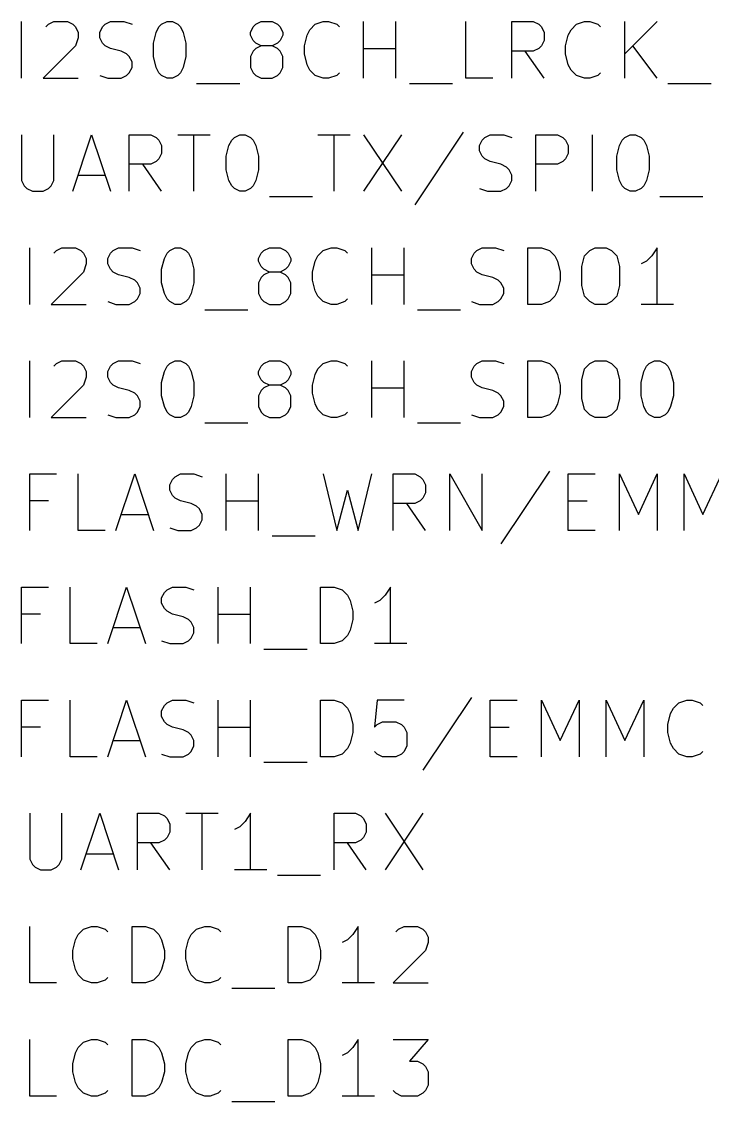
# Model space of a CAD drawing. Header units: millimetres. Extents: x 3 to 237, y -203 to -4.
# Drawn here: x 56.81 to 72.32, y -127.71 to -103.46 of the extents above; entities that cross this region are included whole.
import ezdxf

# ---------------------------------------------------------------- set-up
doc = ezdxf.new("R2010")
doc.units = ezdxf.units.MM
doc.layers.add('GREENSIXTYFIVE', color=129, linetype='CONTINUOUS')

msp = doc.modelspace()

# ---------------------------------------------------------------- linework, layer by layer
at = {"layer": 'GREENSIXTYFIVE', "linetype": 'CONTINUOUS'}
for p, q in [((56.8113, -104.7275), (56.8113, -103.4575)), ((57.3557, -103.5785), (57.4161, -103.518)), ((57.4161, -103.518), (57.5371, -103.4575)), ((57.5371, -103.4575), (57.8395, -103.4575)), ((57.8395, -103.4575), (57.9604, -103.518)), ((57.9604, -103.518), (58.0209, -103.5785)), ((58.6256, -103.5785), (58.6861, -103.518)), ((58.6861, -103.518), (58.8071, -103.4575)), ((58.8071, -103.4575), (59.1094, -103.4575)), ((59.1094, -103.4575), (59.2909, -103.518)), ((59.8956, -103.5785), (59.9561, -103.518)), ((59.9561, -103.518), (60.077, -103.4575)), ((60.077, -103.4575), (60.198, -103.4575)), ((60.198, -103.4575), (60.3189, -103.518)), ((60.3189, -103.518), (60.3794, -103.5785)), ((62.0122, -103.5785), (62.0727, -103.518)), ((62.0727, -103.518), (62.1937, -103.4575)), ((62.1937, -103.4575), (62.4356, -103.4575)), ((62.4356, -103.4575), (62.5565, -103.518)), ((62.5565, -103.518), (62.617, -103.5785)), ((63.2822, -103.639), (63.4032, -103.518)), ((63.4032, -103.518), (63.5846, -103.4575)), ((63.5846, -103.4575), (63.7055, -103.4575)), ((63.7055, -103.4575), (63.887, -103.518)), ((63.887, -103.518), (63.9474, -103.5785)), ((64.4917, -104.7275), (64.4917, -103.4575)), ((65.2174, -104.7275), (65.2174, -103.4575)), ((66.7898, -104.7275), (66.7898, -103.4575)), ((67.8179, -104.7275), (67.8179, -103.4575)), ((67.8179, -103.4575), (68.3017, -103.4575)), ((68.3017, -103.4575), (68.4227, -103.518)), ((68.4227, -103.518), (68.4832, -103.5785)), ((69.1484, -103.639), (69.2694, -103.518)), ((69.2694, -103.518), (69.4508, -103.4575)), ((69.4508, -103.4575), (69.5717, -103.4575)), ((69.5717, -103.4575), (69.7532, -103.518)), ((69.7532, -103.518), (69.8136, -103.5785)), ((70.3579, -104.7275), (70.3579, -103.4575)), ((71.0836, -103.4575), (70.3579, -104.1832)), ((58.0209, -103.5785), (58.0814, -103.6994)), ((58.0814, -103.6994), (58.0814, -103.8204)), ((58.5652, -103.6994), (58.6256, -103.5785)), ((58.5652, -103.8204), (58.5652, -103.6994)), ((59.7747, -103.9413), (59.8351, -103.6994)), ((59.8351, -103.6994), (59.8956, -103.5785)), ((60.3794, -103.5785), (60.4399, -103.6994)), ((60.4399, -103.6994), (60.5004, -103.9413)), ((61.9518, -103.6994), (62.0122, -103.5785)), ((61.9518, -103.7599), (61.9518, -103.6994)), ((62.0122, -103.8809), (61.9518, -103.7599)), ((62.617, -103.5785), (62.6775, -103.6994)), ((62.6775, -103.7599), (62.617, -103.8809)), ((62.6775, -103.6994), (62.6775, -103.7599)), ((63.1613, -104.0018), (63.2217, -103.7599)), ((63.2217, -103.7599), (63.2822, -103.639)), ((68.4832, -103.5785), (68.5436, -103.6994)), ((68.5436, -103.6994), (68.5436, -103.8809)), ((69.0275, -104.0018), (69.0879, -103.7599)), ((69.0879, -103.7599), (69.1484, -103.639)), ((58.0209, -104.0018), (57.2952, -104.7275)), ((58.0814, -103.8204), (58.0209, -104.0018)), ((58.6256, -103.9413), (58.5652, -103.8204)), ((58.6861, -104.0018), (58.6256, -103.9413)), ((58.8071, -104.0623), (58.6861, -104.0018)), ((59.7747, -104.2437), (59.7747, -103.9413)), ((60.5004, -103.9413), (60.5004, -104.2437)), ((62.0727, -103.9413), (62.0122, -103.8809)), ((62.1937, -104.0018), (62.0727, -103.9413)), ((62.1937, -104.0018), (62.0727, -104.0623)), ((62.4356, -104.0018), (62.1937, -104.0018)), ((62.5565, -103.9413), (62.4356, -104.0018)), ((62.5565, -104.0623), (62.4356, -104.0018)), ((62.617, -103.8809), (62.5565, -103.9413)), ((63.1613, -104.1832), (63.1613, -104.0018)), ((68.4832, -104.0018), (68.4227, -104.0623)), ((68.5436, -103.8809), (68.4832, -104.0018)), ((69.0275, -104.1832), (69.0275, -104.0018)), ((71.0836, -104.7275), (70.5394, -104.0018)), ((59.049, -104.1228), (58.8071, -104.0623)), ((59.1699, -104.1832), (59.049, -104.1228)), ((59.2304, -104.2437), (59.1699, -104.1832)), ((59.2909, -104.3647), (59.2304, -104.2437)), ((59.8351, -104.4856), (59.7747, -104.2437)), ((60.5004, -104.2437), (60.4399, -104.4856)), ((62.0122, -104.1228), (61.9518, -104.2437)), ((61.9518, -104.2437), (61.9518, -104.4856)), ((62.0727, -104.0623), (62.0122, -104.1228)), ((62.617, -104.1228), (62.5565, -104.0623)), ((62.6775, -104.2437), (62.617, -104.1228)), ((62.6775, -104.4856), (62.6775, -104.2437)), ((63.2217, -104.4251), (63.1613, -104.1832)), ((64.4917, -104.0623), (65.2174, -104.0623)), ((68.3017, -104.1228), (67.8179, -104.1228)), ((68.5436, -104.7275), (68.1203, -104.1228)), ((68.4227, -104.0623), (68.3017, -104.1228)), ((69.0879, -104.4251), (69.0275, -104.1832)), ((59.2304, -104.6066), (59.2909, -104.4856)), ((59.2909, -104.4856), (59.2909, -104.3647)), ((59.8956, -104.6066), (59.8351, -104.4856)), ((60.4399, -104.4856), (60.3794, -104.6066)), ((61.9518, -104.4856), (62.0122, -104.6066)), ((62.617, -104.6066), (62.6775, -104.4856)), ((63.2822, -104.5461), (63.2217, -104.4251)), ((69.1484, -104.5461), (69.0879, -104.4251)), ((57.2952, -104.7275), (58.0814, -104.7275)), ((58.5652, -104.6671), (58.7466, -104.7275)), ((58.7466, -104.7275), (59.049, -104.7275)), ((59.049, -104.7275), (59.1699, -104.6671)), ((59.1699, -104.6671), (59.2304, -104.6066)), ((59.9561, -104.6671), (59.8956, -104.6066)), ((60.077, -104.7275), (59.9561, -104.6671)), ((60.198, -104.7275), (60.077, -104.7275)), ((60.3189, -104.6671), (60.198, -104.7275)), ((60.3794, -104.6066), (60.3189, -104.6671)), ((62.0122, -104.6066), (62.0727, -104.6671)), ((62.0727, -104.6671), (62.1937, -104.7275)), ((62.1937, -104.7275), (62.4356, -104.7275)), ((62.4356, -104.7275), (62.5565, -104.6671)), ((62.5565, -104.6671), (62.617, -104.6066)), ((63.4032, -104.6671), (63.2822, -104.5461)), ((63.5846, -104.7275), (63.4032, -104.6671)), ((63.7055, -104.7275), (63.5846, -104.7275)), ((63.887, -104.6671), (63.7055, -104.7275)), ((63.9474, -104.6066), (63.887, -104.6671)), ((67.3946, -104.7275), (66.7898, -104.7275)), ((69.2694, -104.6671), (69.1484, -104.5461)), ((69.4508, -104.7275), (69.2694, -104.6671)), ((69.5717, -104.7275), (69.4508, -104.7275)), ((69.7532, -104.6671), (69.5717, -104.7275)), ((69.8136, -104.6066), (69.7532, -104.6671)), ((60.7423, -104.8485), (61.7099, -104.8485)), ((65.5199, -104.8485), (66.4875, -104.8485)), ((71.3256, -104.8485), (72.2932, -104.8485)), ((66.7294, -105.9371), (65.6408, -107.5699)), ((56.8113, -105.9975), (56.8113, -107.0256)), ((57.537, -107.0256), (57.537, -105.9975)), ((57.9604, -107.2675), (58.3837, -105.9975)), ((58.3837, -105.9975), (58.8071, -107.2675)), ((59.2304, -107.2675), (59.2304, -105.9975)), ((59.2304, -105.9975), (59.7142, -105.9975)), ((59.7142, -105.9975), (59.8352, -106.058)), ((59.8352, -106.058), (59.8957, -106.1185)), ((59.8957, -106.1185), (59.9561, -106.2394)), ((60.319, -105.9975), (61.0447, -105.9975)), ((60.6819, -107.2675), (60.6819, -105.9975)), ((61.468, -106.2394), (61.5285, -106.1185)), ((61.5285, -106.1185), (61.589, -106.058)), ((61.589, -106.058), (61.7099, -105.9975)), ((61.7099, -105.9975), (61.8309, -105.9975)), ((61.8309, -105.9975), (61.9518, -106.058)), ((61.9518, -106.058), (62.0123, -106.1185)), ((62.0123, -106.1185), (62.0728, -106.2394)), ((63.4637, -105.9975), (64.1894, -105.9975)), ((63.8266, -107.2675), (63.8266, -105.9975)), ((64.4918, -105.9975), (65.3384, -107.2675)), ((65.3384, -105.9975), (64.4918, -107.2675)), ((67.0923, -106.2394), (67.1527, -106.1185)), ((67.1527, -106.1185), (67.2132, -106.058)), ((67.2132, -106.058), (67.3342, -105.9975)), ((67.3342, -105.9975), (67.6365, -105.9975)), ((67.6365, -105.9975), (67.818, -106.058)), ((68.3622, -107.2675), (68.3622, -105.9975)), ((68.3622, -105.9975), (68.846, -105.9975)), ((68.846, -105.9975), (68.967, -106.058)), ((68.967, -106.058), (69.0275, -106.1185)), ((69.0275, -106.1185), (69.0879, -106.2394)), ((69.6322, -107.2675), (69.6322, -105.9975)), ((70.237, -106.2394), (70.2975, -106.1185)), ((70.2975, -106.1185), (70.358, -106.058)), ((70.358, -106.058), (70.4789, -105.9975)), ((70.4789, -105.9975), (70.5999, -105.9975)), ((70.5999, -105.9975), (70.7208, -106.058)), ((70.7208, -106.058), (70.7813, -106.1185)), ((70.7813, -106.1185), (70.8418, -106.2394)), ((59.9561, -106.4209), (59.8957, -106.5418)), ((59.9561, -106.2394), (59.9561, -106.4209)), ((61.4076, -106.4813), (61.468, -106.2394)), ((62.0728, -106.2394), (62.1333, -106.4813)), ((67.0923, -106.3604), (67.0923, -106.2394)), ((67.1527, -106.4813), (67.0923, -106.3604)), ((69.0879, -106.4209), (69.0275, -106.5418)), ((69.0879, -106.2394), (69.0879, -106.4209)), ((70.1766, -106.4813), (70.237, -106.2394)), ((70.8418, -106.2394), (70.9023, -106.4813)), ((59.7142, -106.6628), (59.2304, -106.6628)), ((59.9561, -107.2675), (59.5328, -106.6628)), ((59.8352, -106.6023), (59.7142, -106.6628)), ((59.8957, -106.5418), (59.8352, -106.6023)), ((61.4076, -106.7837), (61.4076, -106.4813)), ((62.1333, -106.4813), (62.1333, -106.7837)), ((67.2132, -106.5418), (67.1527, -106.4813)), ((67.3342, -106.6023), (67.2132, -106.5418)), ((67.5761, -106.6628), (67.3342, -106.6023)), ((67.697, -106.7232), (67.5761, -106.6628)), ((68.846, -106.6628), (68.3622, -106.6628)), ((68.967, -106.6023), (68.846, -106.6628)), ((69.0275, -106.5418), (68.967, -106.6023)), ((70.1766, -106.7837), (70.1766, -106.4813)), ((70.9023, -106.4813), (70.9023, -106.7837)), ((58.0814, -106.9047), (58.6861, -106.9047)), ((61.468, -107.0256), (61.4076, -106.7837)), ((62.1333, -106.7837), (62.0728, -107.0256)), ((67.7575, -106.7837), (67.697, -106.7232)), ((67.818, -106.9047), (67.7575, -106.7837)), ((67.818, -107.0256), (67.818, -106.9047)), ((70.237, -107.0256), (70.1766, -106.7837)), ((70.9023, -106.7837), (70.8418, -107.0256)), ((56.8113, -107.0256), (56.8718, -107.1466)), ((56.8718, -107.1466), (56.9323, -107.2071)), ((57.4161, -107.2071), (57.4766, -107.1466)), ((57.4766, -107.1466), (57.537, -107.0256)), ((61.5285, -107.1466), (61.468, -107.0256)), ((61.589, -107.2071), (61.5285, -107.1466)), ((62.0123, -107.1466), (61.9518, -107.2071)), ((62.0728, -107.0256), (62.0123, -107.1466)), ((67.697, -107.2071), (67.7575, -107.1466)), ((67.7575, -107.1466), (67.818, -107.0256)), ((70.2975, -107.1466), (70.237, -107.0256)), ((70.358, -107.2071), (70.2975, -107.1466)), ((70.7813, -107.1466), (70.7208, -107.2071)), ((70.8418, -107.0256), (70.7813, -107.1466)), ((56.9323, -107.2071), (57.0532, -107.2675)), ((57.0532, -107.2675), (57.2951, -107.2675)), ((57.2951, -107.2675), (57.4161, -107.2071)), ((61.7099, -107.2675), (61.589, -107.2071)), ((61.8309, -107.2675), (61.7099, -107.2675)), ((61.9518, -107.2071), (61.8309, -107.2675)), ((62.3752, -107.3885), (63.3428, -107.3885)), ((67.0923, -107.2071), (67.2737, -107.2675)), ((67.2737, -107.2675), (67.5761, -107.2675)), ((67.5761, -107.2675), (67.697, -107.2071)), ((70.4789, -107.2675), (70.358, -107.2071)), ((70.5999, -107.2675), (70.4789, -107.2675)), ((70.7208, -107.2071), (70.5999, -107.2675)), ((71.1442, -107.3885), (72.1118, -107.3885)), ((56.9927, -109.8075), (56.9927, -108.5375)), ((57.5371, -108.6585), (57.5975, -108.598)), ((57.5975, -108.598), (57.7185, -108.5375)), ((57.7185, -108.5375), (58.0209, -108.5375)), ((58.0209, -108.5375), (58.1418, -108.598)), ((58.1418, -108.598), (58.2023, -108.6585)), ((58.807, -108.6585), (58.8675, -108.598)), ((58.8675, -108.598), (58.9885, -108.5375)), ((58.9885, -108.5375), (59.2908, -108.5375)), ((59.2908, -108.5375), (59.4723, -108.598)), ((60.077, -108.6585), (60.1375, -108.598)), ((60.1375, -108.598), (60.2584, -108.5375)), ((60.2584, -108.5375), (60.3794, -108.5375)), ((60.3794, -108.5375), (60.5003, -108.598)), ((60.5003, -108.598), (60.5608, -108.6585)), ((62.1936, -108.6585), (62.2541, -108.598)), ((62.2541, -108.598), (62.3751, -108.5375)), ((62.3751, -108.5375), (62.617, -108.5375)), ((62.617, -108.5375), (62.7379, -108.598)), ((62.7379, -108.598), (62.7984, -108.6585)), ((63.4636, -108.719), (63.5846, -108.598)), ((63.5846, -108.598), (63.766, -108.5375)), ((63.766, -108.5375), (63.8869, -108.5375)), ((63.8869, -108.5375), (64.0684, -108.598)), ((64.0684, -108.598), (64.1288, -108.6585)), ((64.6731, -109.8075), (64.6731, -108.5375)), ((65.3988, -109.8075), (65.3988, -108.5375)), ((66.9712, -108.6585), (67.0317, -108.598)), ((67.0317, -108.598), (67.1527, -108.5375)), ((67.1527, -108.5375), (67.455, -108.5375)), ((67.455, -108.5375), (67.6365, -108.598)), ((68.1807, -109.8075), (68.1807, -108.5375)), ((68.1807, -108.5375), (68.4831, -108.5375)), ((68.4831, -108.5375), (68.6645, -108.598)), ((68.6645, -108.598), (68.7855, -108.719)), ((69.4507, -108.719), (69.5717, -108.598)), ((69.5717, -108.598), (69.6926, -108.5375)), ((69.6926, -108.5375), (69.9345, -108.5375)), ((69.9345, -108.5375), (70.0555, -108.598)), ((70.0555, -108.598), (70.1764, -108.719)), ((71.0836, -108.5375), (70.9627, -108.719)), ((71.0836, -109.8075), (71.0836, -108.5375)), ((58.2023, -108.6585), (58.2628, -108.7794)), ((58.2628, -108.7794), (58.2628, -108.9004)), ((58.7466, -108.7794), (58.807, -108.6585)), ((58.7466, -108.9004), (58.7466, -108.7794)), ((59.9561, -109.0213), (60.0165, -108.7794)), ((60.0165, -108.7794), (60.077, -108.6585)), ((60.5608, -108.6585), (60.6213, -108.7794)), ((60.6213, -108.7794), (60.6818, -109.0213)), ((62.1332, -108.7794), (62.1936, -108.6585)), ((62.1332, -108.8399), (62.1332, -108.7794)), ((62.1936, -108.9609), (62.1332, -108.8399)), ((62.7984, -108.6585), (62.8589, -108.7794)), ((62.8589, -108.8399), (62.7984, -108.9609)), ((62.8589, -108.7794), (62.8589, -108.8399)), ((63.3427, -109.0818), (63.4031, -108.8399)), ((63.4031, -108.8399), (63.4636, -108.719)), ((66.9108, -108.7794), (66.9712, -108.6585)), ((66.9108, -108.9004), (66.9108, -108.7794)), ((68.7855, -108.719), (68.846, -108.8399)), ((68.846, -108.8399), (68.9064, -109.0818)), ((69.3903, -108.9609), (69.4507, -108.719)), ((70.1764, -108.719), (70.2369, -108.9609)), ((70.8417, -108.8399), (70.7208, -108.9004)), ((70.9627, -108.719), (70.8417, -108.8399)), ((58.2023, -109.0818), (57.4766, -109.8075)), ((58.2628, -108.9004), (58.2023, -109.0818)), ((58.807, -109.0213), (58.7466, -108.9004)), ((58.8675, -109.0818), (58.807, -109.0213)), ((58.9885, -109.1423), (58.8675, -109.0818)), ((59.9561, -109.3237), (59.9561, -109.0213)), ((60.6818, -109.0213), (60.6818, -109.3237)), ((62.2541, -109.0213), (62.1936, -108.9609)), ((62.3751, -109.0818), (62.2541, -109.0213)), ((62.3751, -109.0818), (62.2541, -109.1423)), ((62.617, -109.0818), (62.3751, -109.0818)), ((62.7379, -109.0213), (62.617, -109.0818)), ((62.7379, -109.1423), (62.617, -109.0818)), ((62.7984, -108.9609), (62.7379, -109.0213)), ((63.3427, -109.2632), (63.3427, -109.0818)), ((66.9712, -109.0213), (66.9108, -108.9004)), ((67.0317, -109.0818), (66.9712, -109.0213)), ((67.1527, -109.1423), (67.0317, -109.0818)), ((68.9064, -109.0818), (68.9064, -109.2632)), ((69.3903, -109.3842), (69.3903, -108.9609)), ((70.2369, -108.9609), (70.2369, -109.3842)), ((59.2304, -109.2028), (58.9885, -109.1423)), ((59.3513, -109.2632), (59.2304, -109.2028)), ((59.4118, -109.3237), (59.3513, -109.2632)), ((59.4723, -109.4447), (59.4118, -109.3237)), ((60.0165, -109.5656), (59.9561, -109.3237)), ((60.6818, -109.3237), (60.6213, -109.5656)), ((62.1936, -109.2028), (62.1332, -109.3237)), ((62.1332, -109.3237), (62.1332, -109.5656)), ((62.2541, -109.1423), (62.1936, -109.2028)), ((62.7984, -109.2028), (62.7379, -109.1423)), ((62.8589, -109.3237), (62.7984, -109.2028)), ((62.8589, -109.5656), (62.8589, -109.3237)), ((63.4031, -109.5051), (63.3427, -109.2632)), ((64.6731, -109.1423), (65.3988, -109.1423)), ((67.3946, -109.2028), (67.1527, -109.1423)), ((67.5155, -109.2632), (67.3946, -109.2028)), ((67.576, -109.3237), (67.5155, -109.2632)), ((67.6365, -109.4447), (67.576, -109.3237)), ((68.9064, -109.2632), (68.846, -109.5051)), ((59.4118, -109.6866), (59.4723, -109.5656)), ((59.4723, -109.5656), (59.4723, -109.4447)), ((60.077, -109.6866), (60.0165, -109.5656)), ((60.6213, -109.5656), (60.5608, -109.6866)), ((62.1332, -109.5656), (62.1936, -109.6866)), ((62.7984, -109.6866), (62.8589, -109.5656)), ((63.4636, -109.6261), (63.4031, -109.5051)), ((67.576, -109.6866), (67.6365, -109.5656)), ((67.6365, -109.5656), (67.6365, -109.4447)), ((68.846, -109.5051), (68.7855, -109.6261)), ((69.4507, -109.6261), (69.3903, -109.3842)), ((70.2369, -109.3842), (70.1764, -109.6261)), ((57.4766, -109.8075), (58.2628, -109.8075)), ((58.7466, -109.7471), (58.928, -109.8075)), ((58.928, -109.8075), (59.2304, -109.8075)), ((59.2304, -109.8075), (59.3513, -109.7471)), ((59.3513, -109.7471), (59.4118, -109.6866)), ((60.1375, -109.7471), (60.077, -109.6866)), ((60.2584, -109.8075), (60.1375, -109.7471)), ((60.3794, -109.8075), (60.2584, -109.8075)), ((60.5003, -109.7471), (60.3794, -109.8075)), ((60.5608, -109.6866), (60.5003, -109.7471)), ((62.1936, -109.6866), (62.2541, -109.7471)), ((62.2541, -109.7471), (62.3751, -109.8075)), ((62.3751, -109.8075), (62.617, -109.8075)), ((62.617, -109.8075), (62.7379, -109.7471)), ((62.7379, -109.7471), (62.7984, -109.6866)), ((63.5846, -109.7471), (63.4636, -109.6261)), ((63.766, -109.8075), (63.5846, -109.7471)), ((63.8869, -109.8075), (63.766, -109.8075)), ((64.0684, -109.7471), (63.8869, -109.8075)), ((64.1288, -109.6866), (64.0684, -109.7471)), ((66.9108, -109.7471), (67.0922, -109.8075)), ((67.0922, -109.8075), (67.3946, -109.8075)), ((67.3946, -109.8075), (67.5155, -109.7471)), ((67.5155, -109.7471), (67.576, -109.6866)), ((68.4831, -109.8075), (68.1807, -109.8075)), ((68.6645, -109.7471), (68.4831, -109.8075)), ((68.7855, -109.6261), (68.6645, -109.7471)), ((69.5717, -109.7471), (69.4507, -109.6261)), ((69.6926, -109.8075), (69.5717, -109.7471)), ((69.9345, -109.8075), (69.6926, -109.8075)), ((70.0555, -109.7471), (69.9345, -109.8075)), ((70.1764, -109.6261), (70.0555, -109.7471)), ((71.4465, -109.8075), (70.7208, -109.8075)), ((60.9237, -109.9285), (61.8913, -109.9285)), ((65.7013, -109.9285), (66.6689, -109.9285)), ((56.9927, -112.3475), (56.9927, -111.0775)), ((57.5371, -111.1985), (57.5975, -111.138)), ((57.5975, -111.138), (57.7185, -111.0775)), ((57.7185, -111.0775), (58.0209, -111.0775)), ((58.0209, -111.0775), (58.1418, -111.138)), ((58.1418, -111.138), (58.2023, -111.1985)), ((58.2023, -111.1985), (58.2628, -111.3194)), ((58.7466, -111.3194), (58.807, -111.1985)), ((58.807, -111.1985), (58.8675, -111.138)), ((58.8675, -111.138), (58.9885, -111.0775)), ((58.9885, -111.0775), (59.2908, -111.0775)), ((59.2908, -111.0775), (59.4723, -111.138)), ((60.0165, -111.3194), (60.077, -111.1985)), ((60.077, -111.1985), (60.1375, -111.138)), ((60.1375, -111.138), (60.2584, -111.0775)), ((60.2584, -111.0775), (60.3794, -111.0775)), ((60.3794, -111.0775), (60.5003, -111.138)), ((60.5003, -111.138), (60.5608, -111.1985)), ((60.5608, -111.1985), (60.6213, -111.3194)), ((62.1332, -111.3194), (62.1936, -111.1985)), ((62.1936, -111.1985), (62.2541, -111.138)), ((62.2541, -111.138), (62.3751, -111.0775)), ((62.3751, -111.0775), (62.617, -111.0775)), ((62.617, -111.0775), (62.7379, -111.138)), ((62.7379, -111.138), (62.7984, -111.1985)), ((62.7984, -111.1985), (62.8589, -111.3194)), ((63.4031, -111.3799), (63.4636, -111.259)), ((63.4636, -111.259), (63.5846, -111.138)), ((63.5846, -111.138), (63.766, -111.0775)), ((63.766, -111.0775), (63.8869, -111.0775)), ((63.8869, -111.0775), (64.0684, -111.138)), ((64.0684, -111.138), (64.1288, -111.1985)), ((64.6731, -112.3475), (64.6731, -111.0775)), ((65.3988, -112.3475), (65.3988, -111.0775)), ((66.9108, -111.3194), (66.9712, -111.1985)), ((66.9712, -111.1985), (67.0317, -111.138)), ((67.0317, -111.138), (67.1527, -111.0775)), ((67.1527, -111.0775), (67.455, -111.0775)), ((67.455, -111.0775), (67.6365, -111.138)), ((68.1807, -112.3475), (68.1807, -111.0775)), ((68.1807, -111.0775), (68.4831, -111.0775)), ((68.4831, -111.0775), (68.6645, -111.138)), ((68.6645, -111.138), (68.7855, -111.259)), ((68.7855, -111.259), (68.846, -111.3799)), ((69.3903, -111.5009), (69.4507, -111.259)), ((69.4507, -111.259), (69.5717, -111.138)), ((69.5717, -111.138), (69.6926, -111.0775)), ((69.6926, -111.0775), (69.9345, -111.0775)), ((69.9345, -111.0775), (70.0555, -111.138)), ((70.0555, -111.138), (70.1764, -111.259)), ((70.1764, -111.259), (70.2369, -111.5009)), ((70.7812, -111.3194), (70.8417, -111.1985)), ((70.8417, -111.1985), (70.9022, -111.138)), ((70.9022, -111.138), (71.0231, -111.0775)), ((71.0231, -111.0775), (71.1441, -111.0775)), ((71.1441, -111.0775), (71.265, -111.138)), ((71.265, -111.138), (71.3255, -111.1985)), ((71.3255, -111.1985), (71.386, -111.3194)), ((58.2628, -111.4404), (58.2023, -111.6218)), ((58.2628, -111.3194), (58.2628, -111.4404)), ((58.7466, -111.4404), (58.7466, -111.3194)), ((58.807, -111.5613), (58.7466, -111.4404)), ((59.9561, -111.5613), (60.0165, -111.3194)), ((60.6213, -111.3194), (60.6818, -111.5613)), ((62.1332, -111.3799), (62.1332, -111.3194)), ((62.1936, -111.5009), (62.1332, -111.3799)), ((62.2541, -111.5613), (62.1936, -111.5009)), ((62.7984, -111.5009), (62.7379, -111.5613)), ((62.8589, -111.3799), (62.7984, -111.5009)), ((62.8589, -111.3194), (62.8589, -111.3799)), ((63.3427, -111.6218), (63.4031, -111.3799)), ((66.9108, -111.4404), (66.9108, -111.3194)), ((66.9712, -111.5613), (66.9108, -111.4404)), ((68.846, -111.3799), (68.9064, -111.6218)), ((69.3903, -111.9242), (69.3903, -111.5009)), ((70.2369, -111.5009), (70.2369, -111.9242)), ((70.7208, -111.5613), (70.7812, -111.3194)), ((71.386, -111.3194), (71.4465, -111.5613)), ((58.2023, -111.6218), (57.4766, -112.3475)), ((58.8675, -111.6218), (58.807, -111.5613)), ((58.9885, -111.6823), (58.8675, -111.6218)), ((59.2304, -111.7428), (58.9885, -111.6823)), ((59.3513, -111.8032), (59.2304, -111.7428)), ((59.9561, -111.8637), (59.9561, -111.5613)), ((60.6818, -111.5613), (60.6818, -111.8637)), ((62.1936, -111.7428), (62.1332, -111.8637)), ((62.2541, -111.6823), (62.1936, -111.7428)), ((62.3751, -111.6218), (62.2541, -111.5613)), ((62.3751, -111.6218), (62.2541, -111.6823)), ((62.617, -111.6218), (62.3751, -111.6218)), ((62.7379, -111.5613), (62.617, -111.6218)), ((62.7379, -111.6823), (62.617, -111.6218)), ((62.7984, -111.7428), (62.7379, -111.6823)), ((62.8589, -111.8637), (62.7984, -111.7428)), ((63.3427, -111.8032), (63.3427, -111.6218)), ((64.6731, -111.6823), (65.3988, -111.6823)), ((67.0317, -111.6218), (66.9712, -111.5613)), ((67.1527, -111.6823), (67.0317, -111.6218)), ((67.3946, -111.7428), (67.1527, -111.6823)), ((67.5155, -111.8032), (67.3946, -111.7428)), ((68.9064, -111.6218), (68.9064, -111.8032)), ((70.7208, -111.8637), (70.7208, -111.5613)), ((71.4465, -111.5613), (71.4465, -111.8637)), ((59.4118, -111.8637), (59.3513, -111.8032)), ((59.4723, -111.9847), (59.4118, -111.8637)), ((59.4723, -112.1056), (59.4723, -111.9847)), ((60.0165, -112.1056), (59.9561, -111.8637)), ((60.6818, -111.8637), (60.6213, -112.1056)), ((62.1332, -111.8637), (62.1332, -112.1056)), ((62.8589, -112.1056), (62.8589, -111.8637)), ((63.4031, -112.0451), (63.3427, -111.8032)), ((67.576, -111.8637), (67.5155, -111.8032)), ((67.6365, -111.9847), (67.576, -111.8637)), ((67.6365, -112.1056), (67.6365, -111.9847)), ((68.9064, -111.8032), (68.846, -112.0451)), ((69.4507, -112.1661), (69.3903, -111.9242)), ((70.2369, -111.9242), (70.1764, -112.1661)), ((70.7812, -112.1056), (70.7208, -111.8637)), ((71.4465, -111.8637), (71.386, -112.1056)), ((59.3513, -112.2871), (59.4118, -112.2266)), ((59.4118, -112.2266), (59.4723, -112.1056)), ((60.077, -112.2266), (60.0165, -112.1056)), ((60.1375, -112.2871), (60.077, -112.2266)), ((60.5608, -112.2266), (60.5003, -112.2871)), ((60.6213, -112.1056), (60.5608, -112.2266)), ((62.1332, -112.1056), (62.1936, -112.2266)), ((62.1936, -112.2266), (62.2541, -112.2871)), ((62.7379, -112.2871), (62.7984, -112.2266)), ((62.7984, -112.2266), (62.8589, -112.1056)), ((63.4636, -112.1661), (63.4031, -112.0451)), ((63.5846, -112.2871), (63.4636, -112.1661)), ((64.1288, -112.2266), (64.0684, -112.2871)), ((67.5155, -112.2871), (67.576, -112.2266)), ((67.576, -112.2266), (67.6365, -112.1056)), ((68.7855, -112.1661), (68.6645, -112.2871)), ((68.846, -112.0451), (68.7855, -112.1661)), ((69.5717, -112.2871), (69.4507, -112.1661)), ((70.1764, -112.1661), (70.0555, -112.2871)), ((70.8417, -112.2266), (70.7812, -112.1056)), ((70.9022, -112.2871), (70.8417, -112.2266)), ((71.3255, -112.2266), (71.265, -112.2871)), ((71.386, -112.1056), (71.3255, -112.2266)), ((57.4766, -112.3475), (58.2628, -112.3475)), ((58.7466, -112.2871), (58.928, -112.3475)), ((58.928, -112.3475), (59.2304, -112.3475)), ((59.2304, -112.3475), (59.3513, -112.2871)), ((60.2584, -112.3475), (60.1375, -112.2871)), ((60.3794, -112.3475), (60.2584, -112.3475)), ((60.5003, -112.2871), (60.3794, -112.3475)), ((60.9237, -112.4685), (61.8913, -112.4685)), ((62.2541, -112.2871), (62.3751, -112.3475)), ((62.3751, -112.3475), (62.617, -112.3475)), ((62.617, -112.3475), (62.7379, -112.2871)), ((63.766, -112.3475), (63.5846, -112.2871)), ((63.8869, -112.3475), (63.766, -112.3475)), ((64.0684, -112.2871), (63.8869, -112.3475)), ((65.7013, -112.4685), (66.6689, -112.4685)), ((66.9108, -112.2871), (67.0922, -112.3475)), ((67.0922, -112.3475), (67.3946, -112.3475)), ((67.3946, -112.3475), (67.5155, -112.2871)), ((68.4831, -112.3475), (68.1807, -112.3475)), ((68.6645, -112.2871), (68.4831, -112.3475)), ((69.6926, -112.3475), (69.5717, -112.2871)), ((69.9345, -112.3475), (69.6926, -112.3475)), ((70.0555, -112.2871), (69.9345, -112.3475)), ((71.0231, -112.3475), (70.9022, -112.2871)), ((71.1441, -112.3475), (71.0231, -112.3475)), ((71.265, -112.2871), (71.1441, -112.3475)), ((56.9927, -114.8875), (56.9927, -113.6175)), ((56.9927, -113.6175), (57.5975, -113.6175)), ((58.0813, -114.8875), (58.0813, -113.6175)), ((58.928, -114.8875), (59.3513, -113.6175)), ((59.3513, -113.6175), (59.7747, -114.8875)), ((60.198, -113.7385), (60.2585, -113.678)), ((60.2585, -113.678), (60.3795, -113.6175)), ((60.3795, -113.6175), (60.6818, -113.6175)), ((60.6818, -113.6175), (60.8633, -113.678)), ((61.4075, -114.8875), (61.4075, -113.6175)), ((62.1332, -114.8875), (62.1332, -113.6175)), ((63.5847, -113.6175), (63.8871, -114.8875)), ((64.3709, -114.8875), (64.6733, -113.6175)), ((65.157, -114.8875), (65.157, -113.6175)), ((65.157, -113.6175), (65.6408, -113.6175)), ((65.6408, -113.6175), (65.7618, -113.678)), ((65.7618, -113.678), (65.8223, -113.7385)), ((66.427, -114.8875), (66.427, -113.6175)), ((66.427, -113.6175), (67.1527, -114.8875)), ((67.1527, -114.8875), (67.1527, -113.6175)), ((68.6647, -113.5571), (67.5761, -115.1899)), ((69.088, -114.8875), (69.088, -113.6175)), ((69.088, -113.6175), (69.6928, -113.6175)), ((70.237, -114.8875), (70.237, -113.6175)), ((70.237, -113.6175), (70.6604, -114.5247)), ((70.6604, -114.5247), (71.0837, -113.6175)), ((71.0837, -113.6175), (71.0837, -114.8875)), ((71.6884, -114.8875), (71.6884, -113.6175)), ((71.6884, -113.6175), (72.1118, -114.5247)), ((72.1118, -114.5247), (72.5351, -113.6175)), ((60.1376, -113.8594), (60.198, -113.7385)), ((60.1376, -113.9804), (60.1376, -113.8594)), ((65.8223, -113.7385), (65.8827, -113.8594)), ((65.8827, -113.8594), (65.8827, -114.0409)), ((60.198, -114.1013), (60.1376, -113.9804)), ((60.2585, -114.1618), (60.198, -114.1013)), ((60.3795, -114.2223), (60.2585, -114.1618)), ((63.8871, -114.8875), (64.129, -113.9804)), ((64.129, -113.9804), (64.3709, -114.8875)), ((65.8223, -114.1618), (65.7618, -114.2223)), ((65.8827, -114.0409), (65.8223, -114.1618)), ((57.4161, -114.2223), (56.9927, -114.2223)), ((60.6214, -114.2828), (60.3795, -114.2223)), ((60.7423, -114.3432), (60.6214, -114.2828)), ((60.8028, -114.4037), (60.7423, -114.3432)), ((60.8633, -114.5247), (60.8028, -114.4037)), ((61.4075, -114.2223), (62.1332, -114.2223)), ((65.6408, -114.2828), (65.157, -114.2828)), ((65.8827, -114.8875), (65.4594, -114.2828)), ((65.7618, -114.2223), (65.6408, -114.2828)), ((69.088, -114.2223), (69.5114, -114.2223)), ((59.049, -114.5247), (59.6537, -114.5247)), ((60.8028, -114.7666), (60.8633, -114.6456)), ((60.8633, -114.6456), (60.8633, -114.5247)), ((58.6861, -114.8875), (58.0813, -114.8875)), ((60.1376, -114.8271), (60.319, -114.8875)), ((60.319, -114.8875), (60.6214, -114.8875)), ((60.6214, -114.8875), (60.7423, -114.8271)), ((60.7423, -114.8271), (60.8028, -114.7666)), ((69.6928, -114.8875), (69.088, -114.8875)), ((62.4357, -115.0085), (63.4033, -115.0085)), ((56.8113, -117.4275), (56.8113, -116.1575)), ((56.8113, -116.1575), (57.4161, -116.1575)), ((57.8999, -117.4275), (57.8999, -116.1575)), ((58.7466, -117.4275), (59.1699, -116.1575)), ((59.1699, -116.1575), (59.5933, -117.4275)), ((60.0771, -116.218), (60.1981, -116.1575)), ((60.1981, -116.1575), (60.5004, -116.1575)), ((60.5004, -116.1575), (60.6819, -116.218)), ((61.2261, -117.4275), (61.2261, -116.1575)), ((61.9518, -117.4275), (61.9518, -116.1575)), ((63.5242, -117.4275), (63.5242, -116.1575)), ((63.5242, -116.1575), (63.8266, -116.1575)), ((63.8266, -116.1575), (64.008, -116.218)), ((65.0966, -116.1575), (64.9757, -116.339)), ((65.0966, -117.4275), (65.0966, -116.1575)), ((59.9562, -116.3994), (60.0166, -116.2785)), ((59.9562, -116.5204), (59.9562, -116.3994)), ((60.0166, -116.2785), (60.0771, -116.218)), ((64.008, -116.218), (64.129, -116.339)), ((64.129, -116.339), (64.1895, -116.4599)), ((64.9757, -116.339), (64.8547, -116.4599)), ((60.0166, -116.6413), (59.9562, -116.5204)), ((60.0771, -116.7018), (60.0166, -116.6413)), ((64.1895, -116.4599), (64.2499, -116.7018)), ((64.8547, -116.4599), (64.7338, -116.5204)), ((57.2347, -116.7623), (56.8113, -116.7623)), ((60.1981, -116.7623), (60.0771, -116.7018)), ((60.44, -116.8228), (60.1981, -116.7623)), ((60.5609, -116.8832), (60.44, -116.8228)), ((60.6214, -116.9437), (60.5609, -116.8832)), ((61.2261, -116.7623), (61.9518, -116.7623)), ((64.2499, -116.8832), (64.1895, -117.1251)), ((64.2499, -116.7018), (64.2499, -116.8832)), ((58.8676, -117.0647), (59.4723, -117.0647)), ((60.6819, -117.0647), (60.6214, -116.9437)), ((60.6819, -117.1856), (60.6819, -117.0647)), ((64.1895, -117.1251), (64.129, -117.2461)), ((59.9562, -117.3671), (60.1376, -117.4275)), ((60.44, -117.4275), (60.5609, -117.3671)), ((60.5609, -117.3671), (60.6214, -117.3066)), ((60.6214, -117.3066), (60.6819, -117.1856)), ((64.008, -117.3671), (63.8266, -117.4275)), ((64.129, -117.2461), (64.008, -117.3671)), ((58.5047, -117.4275), (57.8999, -117.4275)), ((60.1376, -117.4275), (60.44, -117.4275)), ((62.2543, -117.5485), (63.2219, -117.5485)), ((63.8266, -117.4275), (63.5242, -117.4275)), ((65.4595, -117.4275), (64.7338, -117.4275)), ((56.8113, -119.9675), (56.8113, -118.6975)), ((56.8113, -118.6975), (57.4161, -118.6975)), ((57.8999, -119.9675), (57.8999, -118.6975)), ((58.7466, -119.9675), (59.1699, -118.6975)), ((59.1699, -118.6975), (59.5933, -119.9675)), ((59.9562, -118.9394), (60.0166, -118.8185)), ((60.0166, -118.8185), (60.0771, -118.758)), ((60.0771, -118.758), (60.1981, -118.6975)), ((60.1981, -118.6975), (60.5004, -118.6975)), ((60.5004, -118.6975), (60.6819, -118.758)), ((61.2261, -119.9675), (61.2261, -118.6975)), ((61.9518, -119.9675), (61.9518, -118.6975)), ((63.5242, -119.9675), (63.5242, -118.6975)), ((63.5242, -118.6975), (63.8266, -118.6975)), ((63.8266, -118.6975), (64.008, -118.758)), ((64.008, -118.758), (64.129, -118.879)), ((64.7942, -118.6975), (64.7338, -119.3023)), ((65.399, -118.6975), (64.7942, -118.6975)), ((66.9109, -118.6371), (65.8223, -120.2699)), ((67.3342, -119.9675), (67.3342, -118.6975)), ((67.3342, -118.6975), (67.939, -118.6975)), ((68.4832, -119.9675), (68.4832, -118.6975)), ((68.4832, -118.6975), (68.9066, -119.6047)), ((68.9066, -119.6047), (69.3299, -118.6975)), ((69.3299, -118.6975), (69.3299, -119.9675)), ((69.9346, -119.9675), (69.9346, -118.6975)), ((69.9346, -118.6975), (70.358, -119.6047)), ((70.358, -119.6047), (70.7813, -118.6975)), ((70.7813, -118.6975), (70.7813, -119.9675)), ((71.4465, -118.879), (71.5675, -118.758)), ((71.5675, -118.758), (71.7489, -118.6975)), ((71.7489, -118.6975), (71.8698, -118.6975)), ((71.8698, -118.6975), (72.0513, -118.758)), ((72.0513, -118.758), (72.1117, -118.8185)), ((59.9562, -119.0604), (59.9562, -118.9394)), ((60.0166, -119.1813), (59.9562, -119.0604)), ((64.129, -118.879), (64.1895, -118.9999)), ((64.1895, -118.9999), (64.2499, -119.2418)), ((71.3256, -119.2418), (71.386, -118.9999)), ((71.386, -118.9999), (71.4465, -118.879)), ((57.2347, -119.3023), (56.8113, -119.3023)), ((60.0771, -119.2418), (60.0166, -119.1813)), ((60.1981, -119.3023), (60.0771, -119.2418)), ((60.44, -119.3628), (60.1981, -119.3023)), ((61.2261, -119.3023), (61.9518, -119.3023)), ((64.2499, -119.2418), (64.2499, -119.4232)), ((64.7338, -119.3023), (64.7942, -119.2418)), ((64.7942, -119.2418), (64.9152, -119.1813)), ((64.9152, -119.1813), (65.2176, -119.1813)), ((65.2176, -119.1813), (65.3385, -119.2418)), ((65.3385, -119.2418), (65.399, -119.3023)), ((65.399, -119.3023), (65.4595, -119.4232)), ((67.3342, -119.3023), (67.7576, -119.3023)), ((71.3256, -119.4232), (71.3256, -119.2418)), ((60.5609, -119.4232), (60.44, -119.3628)), ((60.6214, -119.4837), (60.5609, -119.4232)), ((60.6819, -119.6047), (60.6214, -119.4837)), ((64.2499, -119.4232), (64.1895, -119.6651)), ((65.4595, -119.4232), (65.4595, -119.7256)), ((71.386, -119.6651), (71.3256, -119.4232)), ((58.8676, -119.6047), (59.4723, -119.6047)), ((60.6214, -119.8466), (60.6819, -119.7256)), ((60.6819, -119.7256), (60.6819, -119.6047)), ((64.129, -119.7861), (64.008, -119.9071)), ((64.1895, -119.6651), (64.129, -119.7861)), ((65.4595, -119.7256), (65.399, -119.8466)), ((71.4465, -119.7861), (71.386, -119.6651)), ((71.5675, -119.9071), (71.4465, -119.7861)), ((58.5047, -119.9675), (57.8999, -119.9675)), ((59.9562, -119.9071), (60.1376, -119.9675)), ((60.1376, -119.9675), (60.44, -119.9675)), ((60.44, -119.9675), (60.5609, -119.9071)), ((60.5609, -119.9071), (60.6214, -119.8466)), ((63.8266, -119.9675), (63.5242, -119.9675)), ((64.008, -119.9071), (63.8266, -119.9675)), ((64.7942, -119.9071), (64.7338, -119.8466)), ((64.9152, -119.9675), (64.7942, -119.9071)), ((65.2176, -119.9675), (64.9152, -119.9675)), ((65.3385, -119.9071), (65.2176, -119.9675)), ((65.399, -119.8466), (65.3385, -119.9071)), ((67.939, -119.9675), (67.3342, -119.9675)), ((71.7489, -119.9675), (71.5675, -119.9071)), ((71.8698, -119.9675), (71.7489, -119.9675)), ((72.0513, -119.9071), (71.8698, -119.9675)), ((72.1117, -119.8466), (72.0513, -119.9071)), ((62.2543, -120.0885), (63.2219, -120.0885)), ((56.9927, -121.2375), (56.9927, -122.2656)), ((57.7184, -122.2656), (57.7184, -121.2375)), ((58.1418, -122.5075), (58.5651, -121.2375)), ((58.5651, -121.2375), (58.9885, -122.5075)), ((59.4118, -122.5075), (59.4118, -121.2375)), ((59.4118, -121.2375), (59.8956, -121.2375)), ((59.8956, -121.2375), (60.0166, -121.298)), ((60.5004, -121.2375), (61.2261, -121.2375)), ((60.8633, -122.5075), (60.8633, -121.2375)), ((61.9518, -121.2375), (61.8309, -121.419)), ((61.9518, -122.5075), (61.9518, -121.2375)), ((63.8265, -122.5075), (63.8265, -121.2375)), ((63.8265, -121.2375), (64.3103, -121.2375)), ((64.3103, -121.2375), (64.4313, -121.298)), ((64.9756, -121.2375), (65.8222, -122.5075)), ((65.8222, -121.2375), (64.9756, -122.5075)), ((60.0166, -121.298), (60.0771, -121.3585)), ((60.0771, -121.3585), (60.1375, -121.4794)), ((60.1375, -121.4794), (60.1375, -121.6609)), ((61.8309, -121.419), (61.7099, -121.5399)), ((64.4313, -121.298), (64.4918, -121.3585)), ((64.4918, -121.3585), (64.5522, -121.4794)), ((64.5522, -121.4794), (64.5522, -121.6609)), ((60.1375, -121.6609), (60.0771, -121.7818)), ((61.7099, -121.5399), (61.589, -121.6004)), ((64.5522, -121.6609), (64.4918, -121.7818)), ((59.8956, -121.9028), (59.4118, -121.9028)), ((60.1375, -122.5075), (59.7142, -121.9028)), ((60.0166, -121.8423), (59.8956, -121.9028)), ((60.0771, -121.7818), (60.0166, -121.8423)), ((64.3103, -121.9028), (63.8265, -121.9028)), ((64.5522, -122.5075), (64.1289, -121.9028)), ((64.4313, -121.8423), (64.3103, -121.9028)), ((64.4918, -121.7818), (64.4313, -121.8423)), ((58.2628, -122.1447), (58.8675, -122.1447)), ((56.9927, -122.2656), (57.0532, -122.3866)), ((57.0532, -122.3866), (57.1137, -122.4471)), ((57.1137, -122.4471), (57.2346, -122.5075)), ((57.4765, -122.5075), (57.5975, -122.4471)), ((57.5975, -122.4471), (57.658, -122.3866)), ((57.658, -122.3866), (57.7184, -122.2656)), ((57.2346, -122.5075), (57.4765, -122.5075)), ((62.3147, -122.5075), (61.589, -122.5075)), ((62.5566, -122.6285), (63.5242, -122.6285)), ((56.9927, -125.0475), (56.9927, -123.7775)), ((58.0813, -123.959), (58.2023, -123.838)), ((58.2023, -123.838), (58.3837, -123.7775)), ((58.3837, -123.7775), (58.5046, -123.7775)), ((58.5046, -123.7775), (58.6861, -123.838)), ((58.6861, -123.838), (58.7465, -123.8985)), ((59.2908, -125.0475), (59.2908, -123.7775)), ((59.2908, -123.7775), (59.5932, -123.7775)), ((59.5932, -123.7775), (59.7746, -123.838)), ((59.7746, -123.838), (59.8956, -123.959)), ((60.6213, -123.959), (60.7423, -123.838)), ((60.7423, -123.838), (60.9237, -123.7775)), ((60.9237, -123.7775), (61.0446, -123.7775)), ((61.0446, -123.7775), (61.2261, -123.838)), ((61.2261, -123.838), (61.2865, -123.8985)), ((62.7984, -125.0475), (62.7984, -123.7775)), ((62.7984, -123.7775), (63.1008, -123.7775)), ((63.1008, -123.7775), (63.2822, -123.838)), ((63.2822, -123.838), (63.4032, -123.959)), ((64.3708, -123.7775), (64.2499, -123.959)), ((64.3708, -125.0475), (64.3708, -123.7775)), ((65.2175, -123.8985), (65.2779, -123.838)), ((65.2779, -123.838), (65.3989, -123.7775)), ((65.3989, -123.7775), (65.7013, -123.7775)), ((65.7013, -123.7775), (65.8222, -123.838)), ((65.8222, -123.838), (65.8827, -123.8985)), ((65.8827, -123.8985), (65.9432, -124.0194)), ((57.9604, -124.3218), (58.0208, -124.0799)), ((58.0208, -124.0799), (58.0813, -123.959)), ((59.8956, -123.959), (59.9561, -124.0799)), ((59.9561, -124.0799), (60.0165, -124.3218)), ((60.5004, -124.3218), (60.5608, -124.0799)), ((60.5608, -124.0799), (60.6213, -123.959)), ((63.4032, -123.959), (63.4637, -124.0799)), ((63.4637, -124.0799), (63.5241, -124.3218)), ((64.1289, -124.0799), (64.008, -124.1404)), ((64.2499, -123.959), (64.1289, -124.0799)), ((65.9432, -124.1404), (65.8827, -124.3218)), ((65.9432, -124.0194), (65.9432, -124.1404)), ((57.9604, -124.5032), (57.9604, -124.3218)), ((60.0165, -124.3218), (60.0165, -124.5032)), ((60.5004, -124.5032), (60.5004, -124.3218)), ((63.5241, -124.3218), (63.5241, -124.5032)), ((65.8827, -124.3218), (65.157, -125.0475)), ((58.0208, -124.7451), (57.9604, -124.5032)), ((60.0165, -124.5032), (59.9561, -124.7451)), ((60.5608, -124.7451), (60.5004, -124.5032)), ((63.5241, -124.5032), (63.4637, -124.7451)), ((58.0813, -124.8661), (58.0208, -124.7451)), ((58.2023, -124.9871), (58.0813, -124.8661)), ((59.8956, -124.8661), (59.7746, -124.9871)), ((59.9561, -124.7451), (59.8956, -124.8661)), ((60.6213, -124.8661), (60.5608, -124.7451)), ((60.7423, -124.9871), (60.6213, -124.8661)), ((63.4032, -124.8661), (63.2822, -124.9871)), ((63.4637, -124.7451), (63.4032, -124.8661)), ((57.5975, -125.0475), (56.9927, -125.0475)), ((58.3837, -125.0475), (58.2023, -124.9871)), ((58.5046, -125.0475), (58.3837, -125.0475)), ((58.6861, -124.9871), (58.5046, -125.0475)), ((58.7465, -124.9266), (58.6861, -124.9871)), ((59.5932, -125.0475), (59.2908, -125.0475)), ((59.7746, -124.9871), (59.5932, -125.0475)), ((60.9237, -125.0475), (60.7423, -124.9871)), ((61.0446, -125.0475), (60.9237, -125.0475)), ((61.2261, -124.9871), (61.0446, -125.0475)), ((61.2865, -124.9266), (61.2261, -124.9871)), ((63.1008, -125.0475), (62.7984, -125.0475)), ((63.2822, -124.9871), (63.1008, -125.0475)), ((64.7337, -125.0475), (64.008, -125.0475)), ((65.157, -125.0475), (65.9432, -125.0475)), ((61.5285, -125.1685), (62.4961, -125.1685)), ((56.9927, -127.5875), (56.9927, -126.3175)), ((58.2023, -126.378), (58.3837, -126.3175)), ((58.3837, -126.3175), (58.5046, -126.3175)), ((58.5046, -126.3175), (58.6861, -126.378)), ((59.2908, -127.5875), (59.2908, -126.3175)), ((59.2908, -126.3175), (59.5932, -126.3175)), ((59.5932, -126.3175), (59.7746, -126.378)), ((60.7423, -126.378), (60.9237, -126.3175)), ((60.9237, -126.3175), (61.0446, -126.3175)), ((61.0446, -126.3175), (61.2261, -126.378)), ((62.7984, -127.5875), (62.7984, -126.3175)), ((62.7984, -126.3175), (63.1008, -126.3175)), ((63.1008, -126.3175), (63.2822, -126.378)), ((64.3708, -126.3175), (64.2499, -126.499)), ((64.3708, -127.5875), (64.3708, -126.3175)), ((65.157, -126.3175), (65.9432, -126.3175)), ((65.9432, -126.3175), (65.5198, -126.8013)), ((58.0208, -126.6199), (58.0813, -126.499)), ((58.0813, -126.499), (58.2023, -126.378)), ((58.6861, -126.378), (58.7465, -126.4385)), ((59.7746, -126.378), (59.8956, -126.499)), ((59.8956, -126.499), (59.9561, -126.6199)), ((60.5608, -126.6199), (60.6213, -126.499)), ((60.6213, -126.499), (60.7423, -126.378)), ((61.2261, -126.378), (61.2865, -126.4385)), ((63.2822, -126.378), (63.4032, -126.499)), ((63.4032, -126.499), (63.4637, -126.6199)), ((64.2499, -126.499), (64.1289, -126.6199)), ((57.9604, -126.8618), (58.0208, -126.6199)), ((59.9561, -126.6199), (60.0165, -126.8618)), ((60.5004, -126.8618), (60.5608, -126.6199)), ((63.4637, -126.6199), (63.5241, -126.8618)), ((64.1289, -126.6199), (64.008, -126.6804)), ((65.5198, -126.8013), (65.7013, -126.8013)), ((65.7013, -126.8013), (65.8222, -126.8618)), ((57.9604, -127.0432), (57.9604, -126.8618)), ((58.0208, -127.2851), (57.9604, -127.0432)), ((60.0165, -127.0432), (59.9561, -127.2851)), ((60.0165, -126.8618), (60.0165, -127.0432)), ((60.5004, -127.0432), (60.5004, -126.8618)), ((60.5608, -127.2851), (60.5004, -127.0432)), ((63.5241, -127.0432), (63.4637, -127.2851)), ((63.5241, -126.8618), (63.5241, -127.0432)), ((65.8222, -126.8618), (65.8827, -126.9223)), ((65.8827, -126.9223), (65.9432, -127.0432)), ((65.9432, -127.0432), (65.9432, -127.3456)), ((58.0813, -127.4061), (58.0208, -127.2851)), ((59.9561, -127.2851), (59.8956, -127.4061)), ((60.6213, -127.4061), (60.5608, -127.2851)), ((63.4637, -127.2851), (63.4032, -127.4061)), ((58.2023, -127.5271), (58.0813, -127.4061)), ((58.3837, -127.5875), (58.2023, -127.5271)), ((58.6861, -127.5271), (58.5046, -127.5875)), ((58.7465, -127.4666), (58.6861, -127.5271)), ((59.7746, -127.5271), (59.5932, -127.5875)), ((59.8956, -127.4061), (59.7746, -127.5271)), ((60.7423, -127.5271), (60.6213, -127.4061)), ((60.9237, -127.5875), (60.7423, -127.5271)), ((61.2261, -127.5271), (61.0446, -127.5875)), ((61.2865, -127.4666), (61.2261, -127.5271)), ((63.2822, -127.5271), (63.1008, -127.5875)), ((63.4032, -127.4061), (63.2822, -127.5271)), ((65.2175, -127.5271), (65.157, -127.4666)), ((65.3384, -127.5875), (65.2175, -127.5271)), ((65.8222, -127.5271), (65.7013, -127.5875)), ((65.8827, -127.4666), (65.8222, -127.5271)), ((65.9432, -127.3456), (65.8827, -127.4666)), ((57.5975, -127.5875), (56.9927, -127.5875)), ((58.5046, -127.5875), (58.3837, -127.5875)), ((59.5932, -127.5875), (59.2908, -127.5875)), ((61.0446, -127.5875), (60.9237, -127.5875)), ((61.5285, -127.7085), (62.4961, -127.7085)), ((63.1008, -127.5875), (62.7984, -127.5875)), ((64.7337, -127.5875), (64.008, -127.5875)), ((65.7013, -127.5875), (65.3384, -127.5875))]:
    msp.add_line(p, q, dxfattribs=at)

doc.saveas('drawing.dxf')
